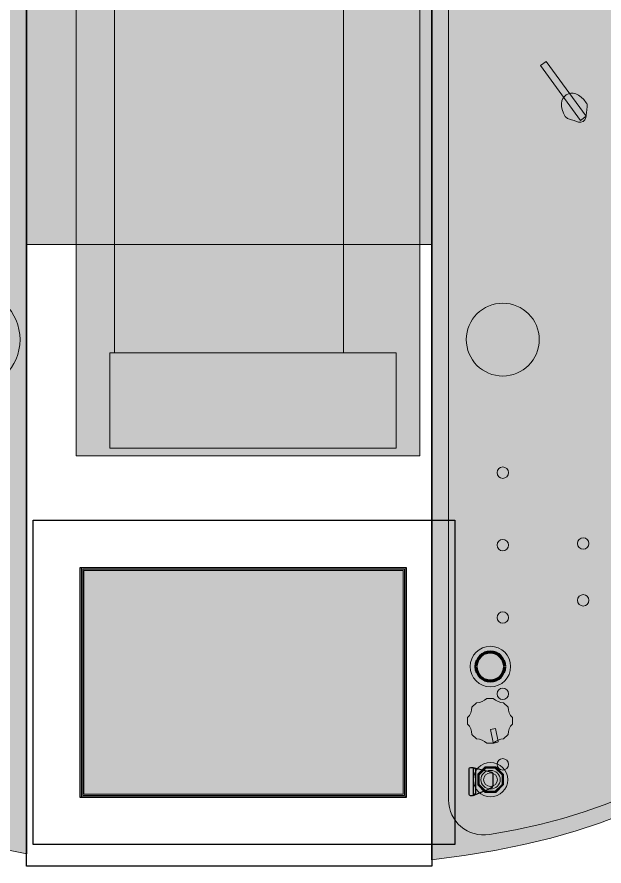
# Model space of a CAD drawing. Header units: millimetres. Extents: x -1358 to 1584, y -714 to 655.
# Drawn here: x 919.3 to 1073.1, y -713.7 to -491.1 of the extents above; entities that cross this region are included whole.
import ezdxf

# ---------------------------------------------------------------- set-up
doc = ezdxf.new("R2010")
doc.units = ezdxf.units.MM
doc.header["$MEASUREMENT"] = 0
doc.layers.add('finished guitar', color=7, linetype='Continuous')
picture_1 = doc.add_image_def('image2.png', size_in_pixel=(301, 1088))
picture_2 = doc.add_image_def('image3.png', size_in_pixel=(313, 241))
picture_3 = doc.add_image_def('image4.png', size_in_pixel=(242, 171))

# ---------------------------------------------------------------- blocks, each defined once
blk = doc.blocks.new('block 94')
at = {"layer": 'finished guitar'}
image = blk.add_image(picture_1, insert=(921.81, -713.67), size_in_units=(106.19, 383.82), dxfattribs=at)
blk = doc.blocks.new('block 95')
at = {"layer": 'finished guitar', "true_color": 0x000033}
blk.add_hatch(color=178, dxfattribs=at).paths.add_polyline_path([(1024.88, -606.14), (934.88, -606.14), (934.88, -478.14), (1024.88, -478.14)])
at = {"layer": 'finished guitar', "true_color": 0x031ca6}
blk.add_hatch(color=164, dxfattribs=at).paths.add_polyline_path([(1004.88, -579.14), (944.88, -579.14), (944.88, -479.14), (1004.88, -479.14)])
at = {"layer": 'finished guitar', "true_color": 0x000000}
blk.add_hatch(color=178, dxfattribs=at).paths.add_polyline_path([(943.66, -579.1), (1018.66, -579.1), (1018.66, -604.1), (943.66, -604.1)])
at = {"layer": 'finished guitar', "lineweight": 0}
for points in [[(1024.88, -606.14), (934.88, -606.14), (934.88, -478.14), (1024.88, -478.14), (1024.88, -606.14)], [(1004.88, -579.14), (944.88, -579.14), (944.88, -479.14), (1004.88, -479.14), (1004.88, -579.14)], [(943.66, -579.1), (1018.66, -579.1), (1018.66, -604.1), (943.66, -604.1), (943.66, -579.1)]]:
    blk.add_lwpolyline(points, dxfattribs=at)
blk = doc.blocks.new('block 93')
at = {"layer": 'finished guitar', "true_color": 0xf23005}
h = blk.add_hatch(color=20, dxfattribs=at)
h.dxf.hatch_style = 2
h.paths.add_polyline_path([(921.88, -550.73), (1027.88, -550.73), (1027.88, -425.75), (921.88, -425.75)])
at = {"layer": 'finished guitar', "lineweight": 0}
blk.add_lwpolyline([(921.88, -550.73), (1027.88, -550.73), (1027.88, -425.75), (921.88, -425.75), (921.88, -550.73)], dxfattribs=at)
at = {"layer": 'finished guitar'}
for name in ['block 94', 'block 95']:
    blk.add_blockref(name, (0, 0), dxfattribs=at)
blk = doc.blocks.new('block 126')
at = {"layer": 'finished guitar', "true_color": 0x031ca6}
h = blk.add_hatch(color=164, dxfattribs=at)
edge = h.paths.add_edge_path()
edge.add_spline(control_points=[(828.96, -590.86), (835.28, -545.06), (866.63, -501.66), (866.68, -456.98), (868.52, -423.8), (831.16, -372.62), (844.51, -311.02), (850.31, -291.04), (855.46, -282.11), (866.63, -275.31), (868.99, -275.4), (868.38, -284.19), (868.51, -290.18), (870.09, -355.69), (898.22, -381.18), (921.88, -381.18), (921.88, -381.18), (921.88, -710.48), (921.88, -710.48), (824.6, -693.18), (825.6, -622.74), (828.96, -590.86)], knot_values=[0, 0, 0, 0, 1, 1, 1, 2, 2, 2, 3, 3, 3, 4, 4, 4, 5, 5, 5, 6, 6, 6, 7, 7, 7, 7], degree=3, periodic=1)
at = {"layer": 'finished guitar', "lineweight": 0}
blk.add_open_spline([(828.96, -590.86), (835.28, -545.06), (866.63, -501.66), (866.68, -456.98), (868.52, -423.8), (831.16, -372.62), (844.51, -311.02), (850.31, -291.04), (855.46, -282.11), (866.63, -275.31), (868.99, -275.4), (868.38, -284.19), (868.51, -290.18), (870.09, -355.69), (898.22, -381.18), (921.88, -381.18), (921.88, -381.18), (921.88, -710.48), (921.88, -710.48), (824.6, -693.18), (825.6, -622.74), (828.96, -590.86)], degree=3, knots=[0, 0, 0, 0, 1, 1, 1, 2, 2, 2, 3, 3, 3, 4, 4, 4, 5, 5, 5, 6, 6, 6, 7, 7, 7, 7], dxfattribs=at)
blk = doc.blocks.new('block 125')
at = {"layer": 'finished guitar'}
blk.add_blockref('block 126', (0, 0), dxfattribs=at)
blk = doc.blocks.new('block 124')
at = {"layer": 'finished guitar', "true_color": 0x191919}
h = blk.add_hatch(color=179, dxfattribs=at)
edge = h.paths.add_edge_path()
edge.add_spline(control_points=[(842.75, -321.14), (835.02, -381.71), (868.36, -426.73), (866.68, -456.98), (866.63, -501.66), (835.28, -545.06), (828.96, -590.86), (827.95, -600.44), (827.29, -604.6), (828.22, -619.53), (939.88, -554.98), (929.88, -402.58), (842.75, -321.14)], knot_values=[0, 0, 0, 0, 1, 1, 1, 2, 2, 2, 3, 3, 3, 4, 4, 4, 4], degree=3, periodic=1)
at = {"layer": 'finished guitar', "color": 7, "lineweight": 70, "true_color": 0xffffff}
blk.add_open_spline([(842.75, -321.14), (835.02, -381.71), (868.36, -426.73), (866.68, -456.98), (866.63, -501.66), (835.28, -545.06), (828.96, -590.86), (827.95, -600.44), (827.29, -604.6), (828.22, -619.53), (939.88, -554.98), (929.88, -402.58), (842.75, -321.14)], degree=3, knots=[0, 0, 0, 0, 1, 1, 1, 2, 2, 2, 3, 3, 3, 4, 4, 4, 4], dxfattribs=at)
at = {"layer": 'finished guitar'}
blk.add_blockref('block 125', (0, 0), dxfattribs=at)
blk = doc.blocks.new('block 130')
at = {"layer": 'finished guitar', "true_color": 0x031ca6}
h = blk.add_hatch(color=164, dxfattribs=at)
edge = h.paths.add_edge_path()
edge.add_spline(control_points=[(1027.88, -425.75), (1027.88, -425.75), (1033.4, -425.87), (1038.56, -425.87), (1038.56, -425.87), (1038.56, -425.87), (1038.56, -425.87), (1083.85, -422.58), (1091.21, -363.66), (1091.09, -346.82), (1091.17, -343.44), (1090.61, -342.16), (1091.98, -341), (1091.98, -341), (1091.98, -341), (1091.98, -341), (1094.41, -341), (1100.03, -345.04), (1103.55, -355.74), (1103.55, -355.74), (1103.55, -355.74), (1103.55, -355.74), (1116.25, -403.53), (1080.32, -448.02), (1077.9, -474.28), (1077.9, -489.67), (1093.11, -518.02), (1107.2, -551.29), (1114.43, -568.35), (1123.64, -581.48), (1125.81, -605.27), (1125.81, -605.27), (1125.81, -605.27), (1125.81, -605.27), (1125.31, -656.92), (1122.29, -700.79), (1027.88, -712.05), (1027.88, -712.05), (1027.88, -425.75), (1027.88, -425.75)], knot_values=[0, 0, 0, 0, 1, 1, 1, 2, 2, 2, 3, 3, 3, 4, 4, 4, 5, 5, 5, 6, 6, 6, 7, 7, 7, 8, 8, 8, 9, 9, 9, 10, 10, 10, 11, 11, 11, 12, 12, 12, 13, 13, 13, 13], degree=3, periodic=1)
at = {"layer": 'finished guitar', "lineweight": 0}
blk.add_open_spline([(1027.88, -425.75), (1027.88, -425.75), (1033.4, -425.87), (1038.56, -425.87), (1038.56, -425.87), (1038.56, -425.87), (1038.56, -425.87), (1083.85, -422.58), (1091.21, -363.66), (1091.09, -346.82), (1091.17, -343.44), (1090.61, -342.16), (1091.98, -341), (1091.98, -341), (1091.98, -341), (1091.98, -341), (1094.41, -341), (1100.03, -345.04), (1103.55, -355.74), (1103.55, -355.74), (1103.55, -355.74), (1103.55, -355.74), (1116.25, -403.53), (1080.32, -448.02), (1077.9, -474.28), (1077.9, -489.67), (1093.11, -518.02), (1107.2, -551.29), (1114.43, -568.35), (1123.64, -581.48), (1125.81, -605.27), (1125.81, -605.27), (1125.81, -605.27), (1125.81, -605.27), (1125.31, -656.92), (1122.29, -700.79), (1027.88, -712.05), (1027.88, -712.05), (1027.88, -425.75), (1027.88, -425.75)], degree=3, knots=[0, 0, 0, 0, 1, 1, 1, 2, 2, 2, 3, 3, 3, 4, 4, 4, 5, 5, 5, 6, 6, 6, 7, 7, 7, 8, 8, 8, 9, 9, 9, 10, 10, 10, 11, 11, 11, 12, 12, 12, 13, 13, 13, 13], dxfattribs=at)
blk = doc.blocks.new('block 129')
at = {"layer": 'finished guitar'}
blk.add_blockref('block 130', (0, 0), dxfattribs=at)
blk = doc.blocks.new('block 132')
at = {"layer": 'finished guitar', "true_color": 0x191919}
blk.add_hatch(color=179, dxfattribs=at).paths.add_polyline_path([(1068.4, -517.09), (1066.91, -518.17), (1056.49, -503.81), (1057.97, -502.73)])
at = {"layer": 'finished guitar', "true_color": 0x1c1c1c}
h = blk.add_hatch(color=179, dxfattribs=at)
edge = h.paths.add_edge_path()
edge.add_spline(control_points=[(1068.35, -517.39), (1068.45, -516.65), (1068.57, -515.69), (1068.7, -514.55), (1068.74, -514.2), (1068.66, -513.84), (1068.46, -513.54), (1066.83, -511.11), (1064.62, -510.45), (1063.23, -511.52), (1061.71, -512.39), (1061.36, -514.71), (1062.97, -517.16), (1063.16, -517.46), (1063.45, -517.67), (1063.78, -517.78), (1064.85, -518.11), (1065.73, -518.39), (1066.41, -518.61), (1067.3, -518.91), (1068.23, -518.32), (1068.35, -517.39)], knot_values=[0, 0, 0, 0, 1, 1, 1, 2, 2, 2, 3, 3, 3, 4, 4, 4, 5, 5, 5, 6, 6, 6, 7, 7, 7, 7], degree=3, periodic=1)
at = {"layer": 'finished guitar', "lineweight": 0}
blk.add_lwpolyline([(1068.4, -517.09), (1066.91, -518.17), (1056.49, -503.81), (1057.97, -502.73), (1068.4, -517.09)], dxfattribs=at)
blk.add_open_spline([(1068.35, -517.39), (1068.45, -516.65), (1068.57, -515.69), (1068.7, -514.55), (1068.74, -514.2), (1068.66, -513.84), (1068.46, -513.54), (1066.83, -511.11), (1064.62, -510.45), (1063.23, -511.52), (1061.71, -512.39), (1061.36, -514.71), (1062.97, -517.16), (1063.16, -517.46), (1063.45, -517.67), (1063.78, -517.78), (1064.85, -518.11), (1065.73, -518.39), (1066.41, -518.61), (1067.3, -518.91), (1068.23, -518.32), (1068.35, -517.39)], degree=3, knots=[0, 0, 0, 0, 1, 1, 1, 2, 2, 2, 3, 3, 3, 4, 4, 4, 5, 5, 5, 6, 6, 6, 7, 7, 7, 7], dxfattribs=at)
blk = doc.blocks.new('block 131')
at = {"layer": 'finished guitar'}
blk.add_blockref('block 132', (0, 0), dxfattribs=at)
blk = doc.blocks.new('block 128')
at = {"layer": 'finished guitar', "true_color": 0x191919}
h = blk.add_hatch(color=179, dxfattribs=at)
edge = h.paths.add_edge_path()
edge.add_spline(control_points=[(1032.36, -696.3), (1032.36, -702.01), (1037.5, -706.35), (1043.13, -705.4), (1117.82, -692.91), (1120.33, -653.66), (1120.76, -607.83), (1120.76, -607.83), (1120.76, -607.83), (1120.76, -607.83), (1118.81, -585.81), (1109.03, -566.53), (1092.57, -533.41), (1092.48, -533.22), (1092.39, -533.03), (1092.31, -532.84), (1088.28, -523.1), (1079.12, -498.18), (1074.98, -484.68), (1073.79, -480.79), (1070.21, -478.14), (1066.15, -478.14), (1066.15, -478.14), (1041.6, -478.14), (1041.6, -478.14), (1036.5, -478.14), (1032.37, -482.27), (1032.37, -487.37), (1032.37, -524.07), (1032.36, -657.5), (1032.36, -696.3)], knot_values=[0, 0, 0, 0, 1, 1, 1, 2, 2, 2, 3, 3, 3, 4, 4, 4, 5, 5, 5, 6, 6, 6, 7, 7, 7, 8, 8, 8, 9, 9, 9, 10, 10, 10, 10], degree=3, periodic=1)
at = {"layer": 'finished guitar', "lineweight": 0}
blk.add_open_spline([(1032.36, -696.3), (1032.36, -702.01), (1037.5, -706.35), (1043.13, -705.4), (1117.82, -692.91), (1120.33, -653.66), (1120.76, -607.83), (1120.76, -607.83), (1120.76, -607.83), (1120.76, -607.83), (1118.81, -585.81), (1109.03, -566.53), (1092.57, -533.41), (1092.48, -533.22), (1092.39, -533.03), (1092.31, -532.84), (1088.28, -523.1), (1079.12, -498.18), (1074.98, -484.68), (1073.79, -480.79), (1070.21, -478.14), (1066.15, -478.14), (1066.15, -478.14), (1041.6, -478.14), (1041.6, -478.14), (1036.5, -478.14), (1032.37, -482.27), (1032.37, -487.37), (1032.37, -524.07), (1032.36, -657.5), (1032.36, -696.3)], degree=3, knots=[0, 0, 0, 0, 1, 1, 1, 2, 2, 2, 3, 3, 3, 4, 4, 4, 5, 5, 5, 6, 6, 6, 7, 7, 7, 8, 8, 8, 9, 9, 9, 10, 10, 10, 10], dxfattribs=at)
at = {"layer": 'finished guitar'}
for name in ['block 129', 'block 131']:
    blk.add_blockref(name, (0, 0), dxfattribs=at)
blk = doc.blocks.new('block 135')
at = {"layer": 'finished guitar', "true_color": 0x000033}
h = blk.add_hatch(color=178, dxfattribs=at)
h.dxf.hatch_style = 2
h.paths.add_polyline_path([(1021.21, -635.53), (936.21, -635.53), (936.21, -695.53), (1021.21, -695.53)])
h.paths.add_polyline_path([(1020.53, -636.21), (1020.53, -694.85), (936.89, -694.85), (936.89, -636.21)])
h = blk.add_hatch(color=178, dxfattribs=at)
h.dxf.hatch_style = 2
h.paths.add_polyline_path([(936.55, -695.19), (936.55, -635.87), (1020.87, -635.87), (1020.87, -695.19)])
at = {"layer": 'finished guitar', "lineweight": 0}
for points in [[(1021.21, -635.53), (936.21, -635.53), (936.21, -695.53), (1021.21, -695.53), (1021.21, -635.53), (1021.21, -635.53)], [(936.55, -695.19), (936.55, -635.87), (1020.87, -635.87), (1020.87, -695.19), (936.55, -695.19)], [(1020.53, -636.21), (1020.53, -694.85), (936.89, -694.85), (936.89, -636.21), (1020.53, -636.21)]]:
    blk.add_lwpolyline(points, dxfattribs=at)
blk = doc.blocks.new('block 136')
at = {"layer": 'finished guitar'}
image = blk.add_image(picture_2, insert=(923.57, -708.02), size_in_units=(110.42, 85.02), dxfattribs=at)
blk = doc.blocks.new('block 137')
at = {"layer": 'finished guitar'}
image = blk.add_image(picture_3, insert=(935.92, -695.68), size_in_units=(85.37, 60.32), dxfattribs=at)
blk = doc.blocks.new('block 134')
at = {"layer": 'finished guitar'}
for name in ['block 136', 'block 137', 'block 135']:
    blk.add_blockref(name, (0, 0), dxfattribs=at)
blk = doc.blocks.new('block 139')
at = {"layer": 'finished guitar', "true_color": 0x191919}
h = blk.add_hatch(color=179, dxfattribs=at)
edge = h.paths.add_edge_path()
edge.add_spline(control_points=[(1042.4, -669.74), (1042.4, -669.74), (1044.1, -669.74), (1044.1, -669.74), (1044.82, -670.45), (1045.79, -670.86), (1046.8, -670.86), (1046.8, -670.86), (1048, -672.06), (1048, -672.06), (1048, -673.07), (1048.4, -674.04), (1049.12, -674.76), (1049.12, -674.76), (1049.12, -676.46), (1049.12, -676.46), (1048.4, -677.18), (1048, -678.14), (1048, -679.16), (1048, -679.16), (1046.8, -680.36), (1046.8, -680.36), (1045.79, -680.36), (1044.82, -680.76), (1044.1, -681.48), (1044.1, -681.48), (1042.4, -681.48), (1042.4, -681.48), (1041.68, -680.76), (1040.71, -680.36), (1039.7, -680.36), (1039.7, -680.36), (1038.5, -679.16), (1038.5, -679.16), (1038.5, -678.14), (1038.09, -677.18), (1037.38, -676.46), (1037.38, -676.46), (1037.38, -674.76), (1037.38, -674.76), (1038.09, -674.04), (1038.5, -673.07), (1038.5, -672.06), (1038.5, -672.06), (1039.7, -670.86), (1039.7, -670.86), (1040.71, -670.86), (1041.68, -670.45), (1042.4, -669.74)], knot_values=[0, 0, 0, 0, 1, 1, 1, 2, 2, 2, 3, 3, 3, 4, 4, 4, 5, 5, 5, 6, 6, 6, 7, 7, 7, 8, 8, 8, 9, 9, 9, 10, 10, 10, 11, 11, 11, 12, 12, 12, 13, 13, 13, 14, 14, 14, 15, 15, 15, 16, 16, 16, 16], degree=3, periodic=1)
at = {"layer": 'finished guitar', "true_color": 0x000000}
h = blk.add_hatch(color=178, dxfattribs=at)
edge = h.paths.add_edge_path()
edge.add_spline(control_points=[(1044.65, -677.58), (1044.65, -677.58), (1045.37, -681.02), (1045.37, -681.02), (1045.38, -681.11), (1045.33, -681.2), (1045.24, -681.22), (1045.24, -681.22), (1044.24, -681.42), (1044.24, -681.42), (1044.16, -681.44), (1044.08, -681.39), (1044.06, -681.31), (1044.06, -681.31), (1043.34, -677.85), (1043.34, -677.85), (1043.34, -677.85), (1044.65, -677.58), (1044.65, -677.58)], knot_values=[0, 0, 0, 0, 1, 1, 1, 2, 2, 2, 3, 3, 3, 4, 4, 4, 5, 5, 5, 6, 6, 6, 6], degree=3, periodic=1)
at = {"layer": 'finished guitar', "lineweight": 0}
for points, knots in [([(1042.4, -669.74), (1042.4, -669.74), (1044.1, -669.74), (1044.1, -669.74), (1044.82, -670.45), (1045.79, -670.86), (1046.8, -670.86), (1046.8, -670.86), (1048, -672.06), (1048, -672.06), (1048, -673.07), (1048.4, -674.04), (1049.12, -674.76), (1049.12, -674.76), (1049.12, -676.46), (1049.12, -676.46), (1048.4, -677.18), (1048, -678.14), (1048, -679.16), (1048, -679.16), (1046.8, -680.36), (1046.8, -680.36), (1045.79, -680.36), (1044.82, -680.76), (1044.1, -681.48), (1044.1, -681.48), (1042.4, -681.48), (1042.4, -681.48), (1041.68, -680.76), (1040.71, -680.36), (1039.7, -680.36), (1039.7, -680.36), (1038.5, -679.16), (1038.5, -679.16), (1038.5, -678.14), (1038.09, -677.18), (1037.38, -676.46), (1037.38, -676.46), (1037.38, -674.76), (1037.38, -674.76), (1038.09, -674.04), (1038.5, -673.07), (1038.5, -672.06), (1038.5, -672.06), (1039.7, -670.86), (1039.7, -670.86), (1040.71, -670.86), (1041.68, -670.45), (1042.4, -669.74)], [0, 0, 0, 0, 1, 1, 1, 2, 2, 2, 3, 3, 3, 4, 4, 4, 5, 5, 5, 6, 6, 6, 7, 7, 7, 8, 8, 8, 9, 9, 9, 10, 10, 10, 11, 11, 11, 12, 12, 12, 13, 13, 13, 14, 14, 14, 15, 15, 15, 16, 16, 16, 16]), ([(1044.65, -677.58), (1044.65, -677.58), (1045.37, -681.02), (1045.37, -681.02), (1045.38, -681.11), (1045.33, -681.2), (1045.24, -681.22), (1045.24, -681.22), (1044.24, -681.42), (1044.24, -681.42), (1044.16, -681.44), (1044.08, -681.39), (1044.06, -681.31), (1044.06, -681.31), (1043.34, -677.85), (1043.34, -677.85), (1043.34, -677.85), (1044.65, -677.58), (1044.65, -677.58)], [0, 0, 0, 0, 1, 1, 1, 2, 2, 2, 3, 3, 3, 4, 4, 4, 5, 5, 5, 6, 6, 6, 6])]:
    blk.add_open_spline(points, degree=3, knots=knots, dxfattribs=at)
blk = doc.blocks.new('block 140')
at = {"layer": 'finished guitar', "true_color": 0x191919}
h = blk.add_hatch(color=179, dxfattribs=at)
edge = h.paths.add_edge_path()
edge.add_spline(control_points=[(1048.65, -661.38), (1048.65, -664.31), (1046.27, -666.68), (1043.34, -666.68), (1040.41, -666.68), (1038.04, -664.31), (1038.04, -661.38), (1038.04, -658.45), (1040.41, -656.07), (1043.34, -656.07), (1046.27, -656.07), (1048.65, -658.45), (1048.65, -661.38)], knot_values=[0, 0, 0, 0, 1, 1, 1, 2, 2, 2, 3, 3, 3, 4, 4, 4, 4], degree=3, periodic=1)
h = blk.add_hatch(color=179, dxfattribs=at)
edge = h.paths.add_edge_path()
edge.add_spline(control_points=[(1047.11, -661.38), (1047.11, -663.46), (1045.42, -665.15), (1043.34, -665.15), (1041.26, -665.15), (1039.57, -663.46), (1039.57, -661.38), (1039.57, -659.3), (1041.26, -657.61), (1043.34, -657.61), (1045.42, -657.61), (1047.11, -659.3), (1047.11, -661.38)], knot_values=[0, 0, 0, 0, 1, 1, 1, 2, 2, 2, 3, 3, 3, 4, 4, 4, 4], degree=3, periodic=1)
at = {"layer": 'finished guitar', "lineweight": 0}
blk.add_open_spline([(1048.65, -661.38), (1048.65, -664.31), (1046.27, -666.68), (1043.34, -666.68), (1040.41, -666.68), (1038.04, -664.31), (1038.04, -661.38), (1038.04, -658.45), (1040.41, -656.07), (1043.34, -656.07), (1046.27, -656.07), (1048.65, -658.45), (1048.65, -661.38)], degree=3, knots=[0, 0, 0, 0, 1, 1, 1, 2, 2, 2, 3, 3, 3, 4, 4, 4, 4], dxfattribs=at)
at = {"layer": 'finished guitar', "color": 7, "lineweight": 70, "true_color": 0xffffff}
blk.add_open_spline([(1047.11, -661.38), (1047.11, -663.46), (1045.42, -665.15), (1043.34, -665.15), (1041.26, -665.15), (1039.57, -663.46), (1039.57, -661.38), (1039.57, -659.3), (1041.26, -657.61), (1043.34, -657.61), (1045.42, -657.61), (1047.11, -659.3), (1047.11, -661.38)], degree=3, knots=[0, 0, 0, 0, 1, 1, 1, 2, 2, 2, 3, 3, 3, 4, 4, 4, 4], dxfattribs=at)
blk = doc.blocks.new('block 142')
at = {"layer": 'finished guitar', "true_color": 0xffffff}
h = blk.add_hatch(color=7, dxfattribs=at)
h.dxf.hatch_style = 2
h.paths.add_polyline_path([(1044.78, -687.65), (1044.63, -687.65), (1042.13, -687.65), (1041.99, -687.65), (1041.89, -687.75), (1040.12, -689.51), (1040.02, -689.62), (1040.02, -689.76), (1040.02, -692.26), (1040.02, -692.4), (1040.12, -692.51), (1041.89, -694.27), (1041.99, -694.37), (1042.13, -694.37), (1044.63, -694.37), (1044.78, -694.37), (1044.88, -694.27), (1046.64, -692.51), (1046.75, -692.4), (1046.75, -692.26), (1046.75, -689.76), (1046.75, -689.62), (1046.64, -689.51), (1044.88, -687.75)])
h.paths.add_polyline_path([(1044.63, -688), (1046.39, -689.76), (1046.39, -692.26), (1044.63, -694.02), (1042.13, -694.02), (1040.37, -692.26), (1040.37, -689.76), (1042.13, -688)])
at = {"layer": 'finished guitar', "true_color": 0xcc0000}
blk.add_hatch(color=12, dxfattribs=at).paths.add_polyline_path([(1042.06, -694.2), (1040.19, -692.33), (1040.19, -689.69), (1042.06, -687.82), (1044.7, -687.82), (1046.57, -689.69), (1046.57, -692.33), (1044.7, -694.2)])
at = {"layer": 'finished guitar', "lineweight": 0}
for points in [[(1044.78, -687.65), (1044.63, -687.65), (1042.13, -687.65), (1041.99, -687.65), (1041.89, -687.75), (1040.12, -689.51), (1040.02, -689.62), (1040.02, -689.76), (1040.02, -692.26), (1040.02, -692.4), (1040.12, -692.51), (1041.89, -694.27), (1041.99, -694.37), (1042.13, -694.37), (1044.63, -694.37), (1044.78, -694.37), (1044.88, -694.27), (1046.64, -692.51), (1046.75, -692.4), (1046.75, -692.26), (1046.75, -689.76), (1046.75, -689.62), (1046.64, -689.51), (1044.88, -687.75), (1044.78, -687.65), (1044.78, -687.65)], [(1042.06, -694.2), (1040.19, -692.33), (1040.19, -689.69), (1042.06, -687.82), (1044.7, -687.82), (1046.57, -689.69), (1046.57, -692.33), (1044.7, -694.2), (1042.06, -694.2)], [(1044.63, -688), (1046.39, -689.76), (1046.39, -692.26), (1044.63, -694.02), (1042.13, -694.02), (1040.37, -692.26), (1040.37, -689.76), (1042.13, -688), (1044.63, -688)]]:
    blk.add_lwpolyline(points, dxfattribs=at)
blk = doc.blocks.new('block 143')
at = {"layer": 'finished guitar', "true_color": 0xffffff}
h = blk.add_hatch(color=7, dxfattribs=at)
h.dxf.hatch_style = 2
edge = h.paths.add_edge_path()
edge.add_spline(control_points=[(1038.8, -687.84), (1038.8, -687.84), (1038.8, -695.24), (1038.8, -695.24), (1038.8, -695.24), (1043.03, -693.48), (1043.03, -693.48), (1043.55, -693.26), (1044.09, -693.13), (1044.09, -692.42), (1044.09, -692.42), (1044.09, -689.6), (1044.09, -689.6), (1044.09, -689.13), (1043.5, -688.97), (1043.03, -688.89), (1043.03, -688.89), (1038.8, -687.84), (1038.8, -687.84), (1038.8, -687.84), (1038.8, -687.84), (1038.8, -687.84)], knot_values=[0, 0, 0, 0, 1, 1, 1, 2, 2, 2, 3, 3, 3, 4, 4, 4, 5, 5, 5, 6, 6, 6, 7, 7, 7, 7], degree=3, periodic=1)
edge = h.paths.add_edge_path()
edge.add_spline(control_points=[(1038.88, -687.95), (1038.88, -687.95), (1043.01, -688.98), (1043.01, -688.98), (1043.7, -689.09), (1044, -689.29), (1044, -689.6), (1044, -689.6), (1044, -692.42), (1044, -692.42), (1044, -693), (1043.61, -693.15), (1043.15, -693.33), (1043.1, -693.36), (1043.05, -693.38), (1043, -693.4), (1043, -693.4), (1038.88, -695.11), (1038.88, -695.11), (1038.88, -695.11), (1038.88, -687.95), (1038.88, -687.95)], knot_values=[0, 0, 0, 0, 0.352778, 0.352778, 0.352778, 0.705556, 0.705556, 0.705556, 1.058333, 1.058333, 1.058333, 1.411111, 1.411111, 1.411111, 1.763889, 1.763889, 1.763889, 2.116667, 2.116667, 2.116667, 2.469444, 2.469444, 2.469444, 2.469444], degree=3, periodic=0)
edge.add_line((1038.88, -687.95), (1038.88, -687.95))
at = {"layer": 'finished guitar', "true_color": 0x333333}
h = blk.add_hatch(color=250, dxfattribs=at)
edge = h.paths.add_edge_path()
edge.add_spline(control_points=[(1038.84, -687.89), (1038.84, -687.89), (1043.02, -688.94), (1043.02, -688.94), (1043.5, -689.02), (1044.04, -689.16), (1044.04, -689.6), (1044.04, -689.6), (1044.04, -692.42), (1044.04, -692.42), (1044.04, -693.03), (1043.64, -693.19), (1043.17, -693.38), (1043.17, -693.38), (1043.01, -693.44), (1043.01, -693.44), (1043.01, -693.44), (1038.84, -695.18), (1038.84, -695.18), (1038.84, -695.18), (1038.84, -687.89), (1038.84, -687.89)], knot_values=[0, 0, 0, 0, 1, 1, 1, 2, 2, 2, 3, 3, 3, 4, 4, 4, 5, 5, 5, 6, 6, 6, 7, 7, 7, 7], degree=3, periodic=1)
at = {"layer": 'finished guitar', "lineweight": 0}
for points in [[(1038.8, -687.84), (1038.8, -687.84), (1038.8, -695.24), (1038.8, -695.24), (1038.8, -695.24), (1043.03, -693.48), (1043.03, -693.48), (1043.55, -693.26), (1044.09, -693.13), (1044.09, -692.42), (1044.09, -692.42), (1044.09, -689.6), (1044.09, -689.6), (1044.09, -689.13), (1043.5, -688.97), (1043.03, -688.89), (1043.03, -688.89), (1038.8, -687.84), (1038.8, -687.84), (1038.8, -687.84), (1038.8, -687.84), (1038.8, -687.84)], [(1038.84, -687.89), (1038.84, -687.89), (1043.02, -688.94), (1043.02, -688.94), (1043.5, -689.02), (1044.04, -689.16), (1044.04, -689.6), (1044.04, -689.6), (1044.04, -692.42), (1044.04, -692.42), (1044.04, -693.03), (1043.64, -693.19), (1043.17, -693.38), (1043.17, -693.38), (1043.01, -693.44), (1043.01, -693.44), (1043.01, -693.44), (1038.84, -695.18), (1038.84, -695.18), (1038.84, -695.18), (1038.84, -687.89), (1038.84, -687.89)], [(1038.88, -687.95), (1038.88, -687.95), (1043.01, -688.98), (1043.01, -688.98), (1043.7, -689.09), (1044, -689.29), (1044, -689.6), (1044, -689.6), (1044, -692.42), (1044, -692.42), (1044, -693), (1043.61, -693.15), (1043.15, -693.33), (1043.1, -693.36), (1043.05, -693.38), (1043, -693.4), (1043, -693.4), (1038.88, -695.11), (1038.88, -695.11), (1038.88, -695.11), (1038.88, -687.95), (1038.88, -687.95)]]:
    blk.add_open_spline(points, degree=3, knots=[0, 0, 0, 0, 1, 1, 1, 2, 2, 2, 3, 3, 3, 4, 4, 4, 5, 5, 5, 6, 6, 6, 7, 7, 7, 7], dxfattribs=at)
blk = doc.blocks.new('block 144')
at = {"layer": 'finished guitar', "true_color": 0xffffff}
h = blk.add_hatch(color=7, dxfattribs=at)
h.dxf.hatch_style = 2
edge = h.paths.add_edge_path()
edge.add_spline(control_points=[(1038.87, -687.84), (1038.87, -687.84), (1038.86, -687.84), (1038.86, -687.84), (1038.86, -687.84), (1038.09, -687.85), (1038.09, -687.85), (1037.89, -687.85), (1037.73, -688.02), (1037.73, -688.22), (1037.73, -688.22), (1037.73, -694.86), (1037.73, -694.86), (1037.73, -695.06), (1037.89, -695.23), (1038.09, -695.23), (1038.09, -695.23), (1038.67, -695.24), (1038.67, -695.24), (1038.67, -695.24), (1038.67, -695.24), (1038.68, -695.24), (1039.13, -695.24), (1039.5, -694.87), (1039.5, -694.41), (1039.5, -694.41), (1039.5, -688.47), (1039.5, -688.47), (1039.5, -688.13), (1039.22, -687.84), (1038.87, -687.84), (1038.87, -687.84), (1038.87, -687.84), (1038.87, -687.84)], knot_values=[0, 0, 0, 0, 1, 1, 1, 2, 2, 2, 3, 3, 3, 4, 4, 4, 5, 5, 5, 6, 6, 6, 7, 7, 7, 8, 8, 8, 9, 9, 9, 10, 10, 10, 11, 11, 11, 11], degree=3, periodic=1)
edge = h.paths.add_edge_path()
edge.add_spline(control_points=[(1038.87, -687.84), (1038.87, -687.84), (1038.87, -687.93), (1038.87, -687.93), (1039.17, -687.93), (1039.41, -688.18), (1039.41, -688.47), (1039.41, -688.47), (1039.41, -694.41), (1039.41, -694.41), (1039.41, -694.82), (1039.08, -695.15), (1038.67, -695.15), (1038.67, -695.15), (1038.1, -695.14), (1038.1, -695.14), (1037.94, -695.14), (1037.82, -695.01), (1037.82, -694.86), (1037.82, -694.86), (1037.82, -688.22), (1037.82, -688.22), (1037.82, -688.07), (1037.94, -687.94), (1038.1, -687.94), (1038.1, -687.94), (1038.86, -687.93), (1038.86, -687.93), (1038.86, -687.93), (1038.87, -687.84), (1038.87, -687.84)], knot_values=[0, 0, 0, 0, 0.352778, 0.352778, 0.352778, 0.705556, 0.705556, 0.705556, 1.058333, 1.058333, 1.058333, 1.411111, 1.411111, 1.411111, 1.763889, 1.763889, 1.763889, 2.116667, 2.116667, 2.116667, 2.469444, 2.469444, 2.469444, 2.822222, 2.822222, 2.822222, 3.175, 3.175, 3.175, 3.527778, 3.527778, 3.527778, 3.527778], degree=3, periodic=0)
edge.add_line((1038.87, -687.84), (1038.87, -687.84))
at = {"layer": 'finished guitar', "true_color": 0x262626}
h = blk.add_hatch(color=179, dxfattribs=at)
edge = h.paths.add_edge_path()
edge.add_spline(control_points=[(1038.09, -695.18), (1037.92, -695.18), (1037.78, -695.04), (1037.78, -694.86), (1037.78, -694.86), (1037.78, -688.22), (1037.78, -688.22), (1037.78, -688.04), (1037.92, -687.9), (1038.09, -687.9), (1038.09, -687.9), (1038.86, -687.89), (1038.86, -687.89), (1039.19, -687.89), (1039.46, -688.15), (1039.46, -688.47), (1039.46, -688.47), (1039.46, -694.41), (1039.46, -694.41), (1039.46, -694.84), (1039.11, -695.19), (1038.68, -695.19), (1038.68, -695.19), (1038.09, -695.18), (1038.09, -695.18)], knot_values=[0, 0, 0, 0, 1, 1, 1, 2, 2, 2, 3, 3, 3, 4, 4, 4, 5, 5, 5, 6, 6, 6, 7, 7, 7, 8, 8, 8, 8], degree=3, periodic=1)
at = {"layer": 'finished guitar', "lineweight": 0}
for points, knots in [([(1038.87, -687.84), (1038.87, -687.84), (1038.86, -687.84), (1038.86, -687.84), (1038.86, -687.84), (1038.09, -687.85), (1038.09, -687.85), (1037.89, -687.85), (1037.73, -688.02), (1037.73, -688.22), (1037.73, -688.22), (1037.73, -694.86), (1037.73, -694.86), (1037.73, -695.06), (1037.89, -695.23), (1038.09, -695.23), (1038.09, -695.23), (1038.67, -695.24), (1038.67, -695.24), (1038.67, -695.24), (1038.67, -695.24), (1038.68, -695.24), (1039.13, -695.24), (1039.5, -694.87), (1039.5, -694.41), (1039.5, -694.41), (1039.5, -688.47), (1039.5, -688.47), (1039.5, -688.13), (1039.22, -687.84), (1038.87, -687.84), (1038.87, -687.84), (1038.87, -687.84), (1038.87, -687.84)], [0, 0, 0, 0, 1, 1, 1, 2, 2, 2, 3, 3, 3, 4, 4, 4, 5, 5, 5, 6, 6, 6, 7, 7, 7, 8, 8, 8, 9, 9, 9, 10, 10, 10, 11, 11, 11, 11]), ([(1038.09, -695.18), (1037.92, -695.18), (1037.78, -695.04), (1037.78, -694.86), (1037.78, -694.86), (1037.78, -688.22), (1037.78, -688.22), (1037.78, -688.04), (1037.92, -687.9), (1038.09, -687.9), (1038.09, -687.9), (1038.86, -687.89), (1038.86, -687.89), (1039.19, -687.89), (1039.46, -688.15), (1039.46, -688.47), (1039.46, -688.47), (1039.46, -694.41), (1039.46, -694.41), (1039.46, -694.84), (1039.11, -695.19), (1038.68, -695.19), (1038.68, -695.19), (1038.09, -695.18), (1038.09, -695.18)], [0, 0, 0, 0, 1, 1, 1, 2, 2, 2, 3, 3, 3, 4, 4, 4, 5, 5, 5, 6, 6, 6, 7, 7, 7, 8, 8, 8, 8]), ([(1038.87, -687.84), (1038.87, -687.84), (1038.87, -687.93), (1038.87, -687.93), (1039.17, -687.93), (1039.41, -688.18), (1039.41, -688.47), (1039.41, -688.47), (1039.41, -694.41), (1039.41, -694.41), (1039.41, -694.82), (1039.08, -695.15), (1038.67, -695.15), (1038.67, -695.15), (1038.1, -695.14), (1038.1, -695.14), (1037.94, -695.14), (1037.82, -695.01), (1037.82, -694.86), (1037.82, -694.86), (1037.82, -688.22), (1037.82, -688.22), (1037.82, -688.07), (1037.94, -687.94), (1038.1, -687.94), (1038.1, -687.94), (1038.86, -687.93), (1038.86, -687.93), (1038.86, -687.93), (1038.87, -687.84), (1038.87, -687.84)], [0, 0, 0, 0, 1, 1, 1, 2, 2, 2, 3, 3, 3, 4, 4, 4, 5, 5, 5, 6, 6, 6, 7, 7, 7, 8, 8, 8, 9, 9, 9, 10, 10, 10, 10])]:
    blk.add_open_spline(points, degree=3, knots=knots, dxfattribs=at)
blk = doc.blocks.new('block 141')
at = {"layer": 'finished guitar', "true_color": 0x191919}
h = blk.add_hatch(color=179, dxfattribs=at)
edge = h.paths.add_edge_path()
edge.add_spline(control_points=[(1047.87, -691.04), (1047.87, -693.52), (1045.86, -695.53), (1043.38, -695.53), (1040.9, -695.53), (1038.89, -693.52), (1038.89, -691.04), (1038.89, -688.56), (1040.9, -686.55), (1043.38, -686.55), (1045.86, -686.55), (1047.87, -688.56), (1047.87, -691.04)], knot_values=[0, 0, 0, 0, 1, 1, 1, 2, 2, 2, 3, 3, 3, 4, 4, 4, 4], degree=3, periodic=1)
at = {"layer": 'finished guitar', "true_color": 0xffffff}
h = blk.add_hatch(color=7, dxfattribs=at)
edge = h.paths.add_edge_path()
edge.add_spline(control_points=[(1045.92, -691.04), (1045.92, -692.39), (1044.78, -693.48), (1043.38, -693.48), (1041.98, -693.48), (1040.85, -692.39), (1040.85, -691.04), (1040.85, -689.69), (1041.98, -688.59), (1043.38, -688.59), (1044.78, -688.59), (1045.92, -689.69), (1045.92, -691.04)], knot_values=[0, 0, 0, 0, 1, 1, 1, 2, 2, 2, 3, 3, 3, 4, 4, 4, 4], degree=3, periodic=1)
at = {"layer": 'finished guitar', "true_color": 0x333333}
h = blk.add_hatch(color=250, dxfattribs=at)
edge = h.paths.add_edge_path()
edge.add_spline(control_points=[(1045.21, -691.04), (1045.21, -692.01), (1044.39, -692.8), (1043.38, -692.8), (1042.37, -692.8), (1041.55, -692.01), (1041.55, -691.04), (1041.55, -690.06), (1042.37, -689.27), (1043.38, -689.27), (1044.39, -689.27), (1045.21, -690.06), (1045.21, -691.04)], knot_values=[0, 0, 0, 0, 1, 1, 1, 2, 2, 2, 3, 3, 3, 4, 4, 4, 4], degree=3, periodic=1)
at = {"layer": 'finished guitar', "lineweight": 0}
for points in [[(1047.87, -691.04), (1047.87, -693.52), (1045.86, -695.53), (1043.38, -695.53), (1040.9, -695.53), (1038.89, -693.52), (1038.89, -691.04), (1038.89, -688.56), (1040.9, -686.55), (1043.38, -686.55), (1045.86, -686.55), (1047.87, -688.56), (1047.87, -691.04)], [(1045.92, -691.04), (1045.92, -692.39), (1044.78, -693.48), (1043.38, -693.48), (1041.98, -693.48), (1040.85, -692.39), (1040.85, -691.04), (1040.85, -689.69), (1041.98, -688.59), (1043.38, -688.59), (1044.78, -688.59), (1045.92, -689.69), (1045.92, -691.04)], [(1045.21, -691.04), (1045.21, -692.01), (1044.39, -692.8), (1043.38, -692.8), (1042.37, -692.8), (1041.55, -692.01), (1041.55, -691.04), (1041.55, -690.06), (1042.37, -689.27), (1043.38, -689.27), (1044.39, -689.27), (1045.21, -690.06), (1045.21, -691.04)]]:
    blk.add_open_spline(points, degree=3, knots=[0, 0, 0, 0, 1, 1, 1, 2, 2, 2, 3, 3, 3, 4, 4, 4, 4], dxfattribs=at)
at = {"layer": 'finished guitar'}
for name in ['block 143', 'block 142', 'block 144']:
    blk.add_blockref(name, (0, 0), dxfattribs=at)
blk = doc.blocks.new('block 138')
at = {"layer": 'finished guitar'}
for name in ['block 140', 'block 139', 'block 141']:
    blk.add_blockref(name, (0, 0), dxfattribs=at)
blk = doc.blocks.new('block 161')
at = {"layer": 'finished guitar', "true_color": 0x000000}
h = blk.add_hatch(color=178, dxfattribs=at)
edge = h.paths.add_edge_path()
edge.add_spline(control_points=[(1045.08, -610.53), (1045.08, -609.7), (1045.76, -609.03), (1046.58, -609.03), (1047.41, -609.03), (1048.08, -609.7), (1048.08, -610.53), (1048.08, -611.36), (1047.41, -612.03), (1046.58, -612.03), (1045.76, -612.03), (1045.08, -611.36), (1045.08, -610.53)], knot_values=[0, 0, 0, 0, 1, 1, 1, 2, 2, 2, 3, 3, 3, 4, 4, 4, 4], degree=3, periodic=1)
h = blk.add_hatch(color=178, dxfattribs=at)
edge = h.paths.add_edge_path()
edge.add_spline(control_points=[(1066.16, -629.1), (1066.16, -628.28), (1066.83, -627.6), (1067.66, -627.6), (1068.49, -627.6), (1069.16, -628.28), (1069.16, -629.1), (1069.16, -629.93), (1068.49, -630.6), (1067.66, -630.6), (1066.83, -630.6), (1066.16, -629.93), (1066.16, -629.1)], knot_values=[0, 0, 0, 0, 1, 1, 1, 2, 2, 2, 3, 3, 3, 4, 4, 4, 4], degree=3, periodic=1)
h = blk.add_hatch(color=178, dxfattribs=at)
edge = h.paths.add_edge_path()
edge.add_spline(control_points=[(1045.08, -629.53), (1045.08, -628.7), (1045.76, -628.03), (1046.58, -628.03), (1047.41, -628.03), (1048.08, -628.7), (1048.08, -629.53), (1048.08, -630.36), (1047.41, -631.03), (1046.58, -631.03), (1045.76, -631.03), (1045.08, -630.36), (1045.08, -629.53)], knot_values=[0, 0, 0, 0, 1, 1, 1, 2, 2, 2, 3, 3, 3, 4, 4, 4, 4], degree=3, periodic=1)
h = blk.add_hatch(color=178, dxfattribs=at)
edge = h.paths.add_edge_path()
edge.add_spline(control_points=[(1066.16, -644.01), (1066.16, -643.19), (1066.83, -642.51), (1067.66, -642.51), (1068.49, -642.51), (1069.16, -643.19), (1069.16, -644.01), (1069.16, -644.84), (1068.49, -645.51), (1067.66, -645.51), (1066.83, -645.51), (1066.16, -644.84), (1066.16, -644.01)], knot_values=[0, 0, 0, 0, 1, 1, 1, 2, 2, 2, 3, 3, 3, 4, 4, 4, 4], degree=3, periodic=1)
h = blk.add_hatch(color=178, dxfattribs=at)
edge = h.paths.add_edge_path()
edge.add_spline(control_points=[(1045.08, -648.53), (1045.08, -647.7), (1045.76, -647.03), (1046.58, -647.03), (1047.41, -647.03), (1048.08, -647.7), (1048.08, -648.53), (1048.08, -649.36), (1047.41, -650.03), (1046.58, -650.03), (1045.76, -650.03), (1045.08, -649.36), (1045.08, -648.53)], knot_values=[0, 0, 0, 0, 1, 1, 1, 2, 2, 2, 3, 3, 3, 4, 4, 4, 4], degree=3, periodic=1)
h = blk.add_hatch(color=178, dxfattribs=at)
edge = h.paths.add_edge_path()
edge.add_spline(control_points=[(1045.08, -668.53), (1045.08, -667.7), (1045.76, -667.03), (1046.58, -667.03), (1047.41, -667.03), (1048.08, -667.7), (1048.08, -668.53), (1048.08, -669.36), (1047.41, -670.03), (1046.58, -670.03), (1045.76, -670.03), (1045.08, -669.36), (1045.08, -668.53)], knot_values=[0, 0, 0, 0, 1, 1, 1, 2, 2, 2, 3, 3, 3, 4, 4, 4, 4], degree=3, periodic=1)
h = blk.add_hatch(color=178, dxfattribs=at)
edge = h.paths.add_edge_path()
edge.add_spline(control_points=[(1045.08, -687.01), (1045.08, -686.18), (1045.76, -685.51), (1046.58, -685.51), (1047.41, -685.51), (1048.08, -686.18), (1048.08, -687.01), (1048.08, -687.84), (1047.41, -688.51), (1046.58, -688.51), (1045.76, -688.51), (1045.08, -687.84), (1045.08, -687.01)], knot_values=[0, 0, 0, 0, 1, 1, 1, 2, 2, 2, 3, 3, 3, 4, 4, 4, 4], degree=3, periodic=1)
at = {"layer": 'finished guitar', "lineweight": 0}
for points in [[(1045.08, -610.53), (1045.08, -609.7), (1045.76, -609.03), (1046.58, -609.03), (1047.41, -609.03), (1048.08, -609.7), (1048.08, -610.53), (1048.08, -611.36), (1047.41, -612.03), (1046.58, -612.03), (1045.76, -612.03), (1045.08, -611.36), (1045.08, -610.53)], [(1066.16, -629.1), (1066.16, -628.28), (1066.83, -627.6), (1067.66, -627.6), (1068.49, -627.6), (1069.16, -628.28), (1069.16, -629.1), (1069.16, -629.93), (1068.49, -630.6), (1067.66, -630.6), (1066.83, -630.6), (1066.16, -629.93), (1066.16, -629.1)], [(1045.08, -629.53), (1045.08, -628.7), (1045.76, -628.03), (1046.58, -628.03), (1047.41, -628.03), (1048.08, -628.7), (1048.08, -629.53), (1048.08, -630.36), (1047.41, -631.03), (1046.58, -631.03), (1045.76, -631.03), (1045.08, -630.36), (1045.08, -629.53)], [(1066.16, -644.01), (1066.16, -643.19), (1066.83, -642.51), (1067.66, -642.51), (1068.49, -642.51), (1069.16, -643.19), (1069.16, -644.01), (1069.16, -644.84), (1068.49, -645.51), (1067.66, -645.51), (1066.83, -645.51), (1066.16, -644.84), (1066.16, -644.01)], [(1045.08, -648.53), (1045.08, -647.7), (1045.76, -647.03), (1046.58, -647.03), (1047.41, -647.03), (1048.08, -647.7), (1048.08, -648.53), (1048.08, -649.36), (1047.41, -650.03), (1046.58, -650.03), (1045.76, -650.03), (1045.08, -649.36), (1045.08, -648.53)], [(1045.08, -668.53), (1045.08, -667.7), (1045.76, -667.03), (1046.58, -667.03), (1047.41, -667.03), (1048.08, -667.7), (1048.08, -668.53), (1048.08, -669.36), (1047.41, -670.03), (1046.58, -670.03), (1045.76, -670.03), (1045.08, -669.36), (1045.08, -668.53)], [(1045.08, -687.01), (1045.08, -686.18), (1045.76, -685.51), (1046.58, -685.51), (1047.41, -685.51), (1048.08, -686.18), (1048.08, -687.01), (1048.08, -687.84), (1047.41, -688.51), (1046.58, -688.51), (1045.76, -688.51), (1045.08, -687.84), (1045.08, -687.01)]]:
    blk.add_open_spline(points, degree=3, knots=[0, 0, 0, 0, 1, 1, 1, 2, 2, 2, 3, 3, 3, 4, 4, 4, 4], dxfattribs=at)
blk = doc.blocks.new('block 145')
at = {"layer": 'finished guitar'}
blk.add_blockref('block 161', (0, 0), dxfattribs=at)
blk = doc.blocks.new('block 162')
at = {"layer": 'finished guitar', "true_color": 0x990000}
h = blk.add_hatch(color=14, dxfattribs=at)
edge = h.paths.add_edge_path()
edge.add_spline(control_points=[(920.13, -575.65), (920.13, -582.9), (914.25, -588.78), (907, -588.78), (899.75, -588.78), (893.88, -582.9), (893.88, -575.65), (893.88, -568.4), (899.75, -562.53), (907, -562.53), (914.25, -562.53), (920.13, -568.4), (920.13, -575.65)], knot_values=[0, 0, 0, 0, 1, 1, 1, 2, 2, 2, 3, 3, 3, 4, 4, 4, 4], degree=3, periodic=1)
at = {"layer": 'finished guitar', "true_color": 0x000000}
h = blk.add_hatch(color=178, dxfattribs=at)
edge = h.paths.add_edge_path()
edge.add_spline(control_points=[(1037.03, -575.65), (1037.03, -580.93), (1041.31, -585.2), (1046.58, -585.2), (1051.86, -585.2), (1056.14, -580.93), (1056.14, -575.65), (1056.14, -570.38), (1051.86, -566.1), (1046.58, -566.1), (1041.31, -566.1), (1037.03, -570.38), (1037.03, -575.65)], knot_values=[0, 0, 0, 0, 1, 1, 1, 2, 2, 2, 3, 3, 3, 4, 4, 4, 4], degree=3, periodic=1)
at = {"layer": 'finished guitar', "lineweight": 0}
for points in [[(920.13, -575.65), (920.13, -582.9), (914.25, -588.78), (907, -588.78), (899.75, -588.78), (893.88, -582.9), (893.88, -575.65), (893.88, -568.4), (899.75, -562.53), (907, -562.53), (914.25, -562.53), (920.13, -568.4), (920.13, -575.65)], [(1037.03, -575.65), (1037.03, -580.93), (1041.31, -585.2), (1046.58, -585.2), (1051.86, -585.2), (1056.14, -580.93), (1056.14, -575.65), (1056.14, -570.38), (1051.86, -566.1), (1046.58, -566.1), (1041.31, -566.1), (1037.03, -570.38), (1037.03, -575.65)]]:
    blk.add_open_spline(points, degree=3, knots=[0, 0, 0, 0, 1, 1, 1, 2, 2, 2, 3, 3, 3, 4, 4, 4, 4], dxfattribs=at)
blk = doc.blocks.new('block 92')
at = {"layer": 'finished guitar'}
for name in ['block 124', 'block 93', 'block 128', 'block 162', 'block 145', 'block 134', 'block 138']:
    blk.add_blockref(name, (0, 0), dxfattribs=at)

msp = doc.modelspace()

# ---------------------------------------------------------------- block references
at = {"layer": 'finished guitar'}
msp.add_blockref('block 92', (0, 0), dxfattribs=at)

doc.saveas('drawing.dxf')
